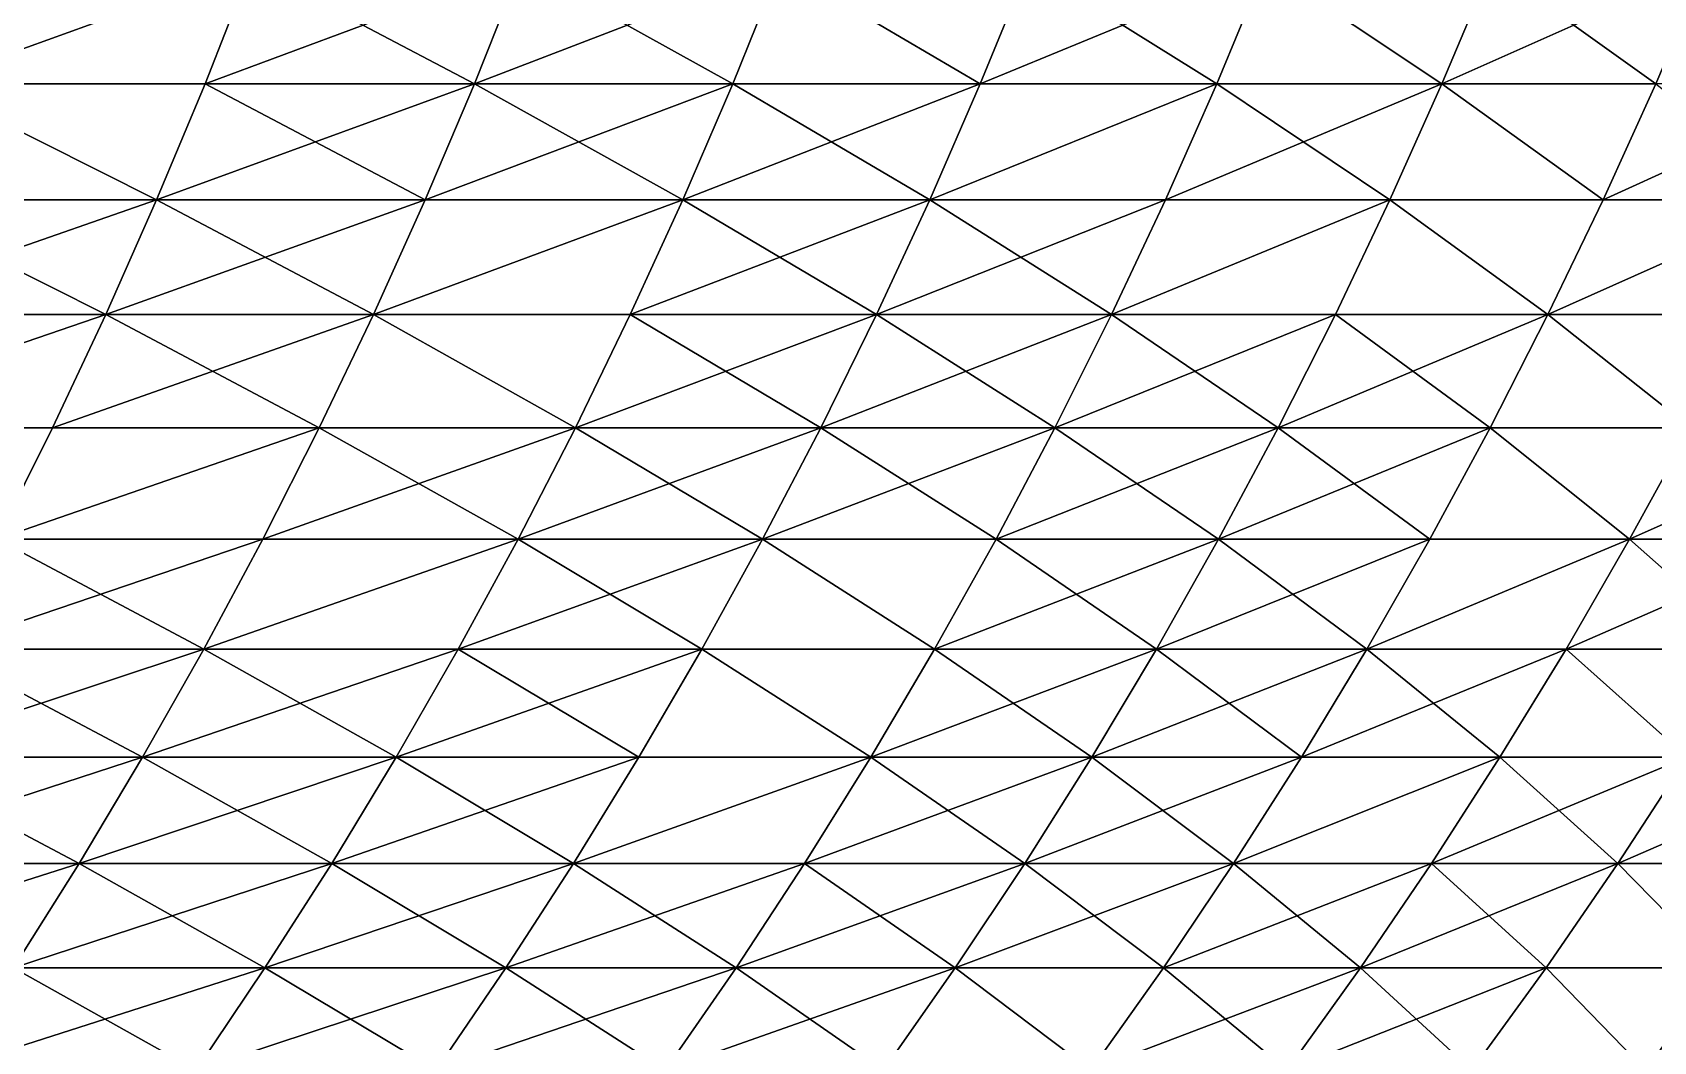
# Model space of a CAD drawing. Header units: millimetres. Extents: x -3250 to 8000, y -3250 to 3250.
# Drawn here: x 7395 to 7644.3, y -494.4 to -339.2 of the extents above; entities that cross this region are included whole.
import ezdxf

# ---------------------------------------------------------------- set-up
doc = ezdxf.new("R2010")
doc.units = ezdxf.units.MM
doc.header["$MEASUREMENT"] = 0
doc.layers.add('MESH_3D', color=2, linetype='CONTINUOUS')

msp = doc.modelspace()

# ---------------------------------------------------------------- linework, layer by layer
at = {"layer": 'MESH_3D'}
for points in [[(7378.51, -347.11, 1842), (7428.61, -329.03, 1902.26), (7421.53, -347.11, 1906.84)], [(7385.47, -329.03, 1837.26), (7428.61, -329.03, 1902.26), (7378.51, -347.11, 1842)], [(7428.61, -329.03, 24797.74), (7378.51, -347.11, 24858), (7421.53, -347.11, 24793.16)], [(7428.61, -329.03, 24797.74), (7385.47, -329.03, 24862.74), (7378.51, -347.11, 24858)], [(7428.61, -329.03, 1902.26), (7462.93, -347.11, 1972.72), (7421.53, -347.11, 1906.84)], [(7470.12, -329.03, 24731.68), (7421.53, -347.11, 24793.16), (7462.93, -347.11, 24727.28)], [(7470.12, -329.03, 24731.68), (7428.61, -329.03, 24797.74), (7421.53, -347.11, 24793.16)], [(7428.61, -329.03, 1902.26), (7470.12, -329.03, 1968.32), (7462.93, -347.11, 1972.72)], [(7470.12, -329.03, 1968.32), (7502.67, -347.11, 2039.61), (7462.93, -347.11, 1972.72)], [(7509.97, -329.03, 24664.6), (7462.93, -347.11, 24727.28), (7502.67, -347.11, 24660.39)], [(7509.97, -329.03, 24664.6), (7470.12, -329.03, 24731.68), (7462.93, -347.11, 24727.28)], [(7470.12, -329.03, 1968.32), (7509.97, -329.03, 2035.4), (7502.67, -347.11, 2039.61)], [(7509.97, -329.03, 2035.4), (7540.73, -347.11, 2107.48), (7502.67, -347.11, 2039.61)], [(7540.73, -347.11, 24592.52), (7509.97, -329.03, 24664.6), (7502.67, -347.11, 24660.39)], [(7509.97, -329.03, 2035.4), (7548.14, -329.03, 2103.45), (7540.73, -347.11, 2107.48)], [(7548.14, -329.03, 24596.55), (7509.97, -329.03, 24664.6), (7540.73, -347.11, 24592.52)], [(7548.14, -329.03, 2103.45), (7577.09, -347.11, 2176.27), (7540.73, -347.11, 2107.48)], [(7584.59, -329.03, 24527.58), (7548.14, -329.03, 24596.55), (7540.73, -347.11, 24592.52)], [(7584.59, -329.03, 24527.58), (7540.73, -347.11, 24592.52), (7577.09, -347.11, 24523.73)], [(7548.14, -329.03, 2103.45), (7584.59, -329.03, 2172.42), (7577.09, -347.11, 2176.27)], [(7584.59, -329.03, 2172.42), (7611.72, -347.11, 2245.95), (7577.09, -347.11, 2176.27)], [(7611.72, -347.11, 24454.05), (7584.59, -329.03, 24527.58), (7577.09, -347.11, 24523.73)], [(7584.59, -329.03, 2172.42), (7619.32, -329.03, 2242.29), (7611.72, -347.11, 2245.95)], [(7619.32, -329.03, 24457.71), (7584.59, -329.03, 24527.58), (7611.72, -347.11, 24454.05)], [(7619.32, -329.03, 2242.29), (7644.6, -347.11, 2316.47), (7611.72, -347.11, 2245.95)], [(7652.29, -329.03, 24387), (7619.32, -329.03, 24457.71), (7611.72, -347.11, 24454.05)], [(7652.29, -329.03, 24387), (7611.72, -347.11, 24454.05), (7644.6, -347.11, 24383.53)], [(7619.32, -329.03, 2242.29), (7652.29, -329.03, 2313), (7644.6, -347.11, 2316.47)], [(7378.51, -347.11, 1842), (7414.07, -364.97, 1911.65), (7371.17, -364.97, 1847.01)], [(7414.07, -364.97, 24788.35), (7378.51, -347.11, 24858), (7371.17, -364.97, 24852.99)], [(7378.51, -347.11, 1842), (7421.53, -347.11, 1906.84), (7414.07, -364.97, 1911.65)], [(7421.53, -347.11, 24793.16), (7378.51, -347.11, 24858), (7414.07, -364.97, 24788.35)], [(7421.53, -347.11, 1906.84), (7455.35, -364.97, 1977.35), (7414.07, -364.97, 1911.65)], [(7462.93, -347.11, 24727.28), (7421.53, -347.11, 24793.16), (7414.07, -364.97, 24788.35)], [(7462.93, -347.11, 24727.28), (7414.07, -364.97, 24788.35), (7455.35, -364.97, 24722.65)], [(7421.53, -347.11, 1906.84), (7462.93, -347.11, 1972.72), (7455.35, -364.97, 1977.35)], [(7462.93, -347.11, 1972.72), (7494.98, -364.97, 2044.05), (7455.35, -364.97, 1977.35)], [(7502.67, -347.11, 24660.39), (7462.93, -347.11, 24727.28), (7455.35, -364.97, 24722.65)], [(7502.67, -347.11, 24660.39), (7455.35, -364.97, 24722.65), (7494.98, -364.97, 24655.95)], [(7462.93, -347.11, 1972.72), (7502.67, -347.11, 2039.61), (7494.98, -364.97, 2044.05)], [(7502.67, -347.11, 2039.61), (7532.94, -364.97, 2111.72), (7494.98, -364.97, 2044.05)], [(7540.73, -347.11, 24592.52), (7494.98, -364.97, 24655.95), (7532.94, -364.97, 24588.28)], [(7540.73, -347.11, 24592.52), (7502.67, -347.11, 24660.39), (7494.98, -364.97, 24655.95)], [(7502.67, -347.11, 2039.61), (7540.73, -347.11, 2107.48), (7532.94, -364.97, 2111.72)], [(7532.94, -364.97, 2111.72), (7577.09, -347.11, 2176.27), (7569.19, -364.97, 2180.32)], [(7540.73, -347.11, 2107.48), (7577.09, -347.11, 2176.27), (7532.94, -364.97, 2111.72)], [(7577.09, -347.11, 24523.73), (7540.73, -347.11, 24592.52), (7532.94, -364.97, 24588.28)], [(7577.09, -347.11, 24523.73), (7532.94, -364.97, 24588.28), (7569.19, -364.97, 24519.68)], [(7577.09, -347.11, 2176.27), (7603.72, -364.97, 2249.8), (7569.19, -364.97, 2180.32)], [(7611.72, -347.11, 24454.05), (7577.09, -347.11, 24523.73), (7569.19, -364.97, 24519.68)], [(7611.72, -347.11, 24454.05), (7569.19, -364.97, 24519.68), (7603.72, -364.97, 24450.2)], [(7577.09, -347.11, 2176.27), (7611.72, -347.11, 2245.95), (7603.72, -364.97, 2249.8)], [(7611.72, -347.11, 2245.95), (7636.51, -364.97, 2320.12), (7603.72, -364.97, 2249.8)], [(7636.51, -364.97, 24379.88), (7611.72, -347.11, 24454.05), (7603.72, -364.97, 24450.2)], [(7611.72, -347.11, 2245.95), (7644.6, -347.11, 2316.47), (7636.51, -364.97, 2320.12)], [(7644.6, -347.11, 24383.53), (7611.72, -347.11, 24454.05), (7636.51, -364.97, 24379.88)], [(7644.6, -347.11, 2316.47), (7667.54, -364.97, 2391.23), (7636.51, -364.97, 2320.12)], [(7675.72, -347.11, 24312.22), (7644.6, -347.11, 24383.53), (7636.51, -364.97, 24379.88)], [(7675.72, -347.11, 24312.22), (7636.51, -364.97, 24379.88), (7667.54, -364.97, 24308.77)], [(7363.47, -382.6, 1852.26), (7414.07, -364.97, 1911.65), (7406.25, -382.6, 1916.71)], [(7371.17, -364.97, 1847.01), (7414.07, -364.97, 1911.65), (7363.47, -382.6, 1852.26)], [(7406.25, -382.6, 24783.29), (7371.17, -364.97, 24852.99), (7363.47, -382.6, 24847.74)], [(7414.07, -364.97, 24788.35), (7371.17, -364.97, 24852.99), (7406.25, -382.6, 24783.29)], [(7414.07, -364.97, 1911.65), (7447.4, -382.6, 1982.21), (7406.25, -382.6, 1916.71)], [(7455.35, -364.97, 24722.65), (7414.07, -364.97, 24788.35), (7406.25, -382.6, 24783.29)], [(7455.35, -364.97, 24722.65), (7406.25, -382.6, 24783.29), (7447.4, -382.6, 24717.79)], [(7414.07, -364.97, 1911.65), (7455.35, -364.97, 1977.35), (7447.4, -382.6, 1982.21)], [(7447.4, -382.6, 1982.21), (7494.98, -364.97, 2044.05), (7486.91, -382.6, 2048.71)], [(7455.35, -364.97, 1977.35), (7494.98, -364.97, 2044.05), (7447.4, -382.6, 1982.21)], [(7494.98, -364.97, 24655.95), (7455.35, -364.97, 24722.65), (7447.4, -382.6, 24717.79)], [(7494.98, -364.97, 24655.95), (7447.4, -382.6, 24717.79), (7486.91, -382.6, 24651.29)], [(7494.98, -364.97, 2044.05), (7524.75, -382.6, 2116.18), (7486.91, -382.6, 2048.71)], [(7532.94, -364.97, 24588.28), (7494.98, -364.97, 24655.95), (7486.91, -382.6, 24651.29)], [(7532.94, -364.97, 24588.28), (7486.91, -382.6, 24651.29), (7524.75, -382.6, 24583.82)], [(7494.98, -364.97, 2044.05), (7532.94, -364.97, 2111.72), (7524.75, -382.6, 2116.18)], [(7532.94, -364.97, 2111.72), (7560.9, -382.6, 2184.57), (7524.75, -382.6, 2116.18)], [(7569.19, -364.97, 24519.68), (7524.75, -382.6, 24583.82), (7560.9, -382.6, 24515.43)], [(7569.19, -364.97, 24519.68), (7532.94, -364.97, 24588.28), (7524.75, -382.6, 24583.82)], [(7532.94, -364.97, 2111.72), (7569.19, -364.97, 2180.32), (7560.9, -382.6, 2184.57)], [(7560.9, -382.6, 2184.57), (7603.72, -364.97, 2249.8), (7595.33, -382.6, 2253.84)], [(7569.19, -364.97, 2180.32), (7603.72, -364.97, 2249.8), (7560.9, -382.6, 2184.57)], [(7603.72, -364.97, 24450.2), (7560.9, -382.6, 24515.43), (7595.33, -382.6, 24446.16)], [(7603.72, -364.97, 24450.2), (7569.19, -364.97, 24519.68), (7560.9, -382.6, 24515.43)], [(7603.72, -364.97, 2249.8), (7628.02, -382.6, 2323.95), (7595.33, -382.6, 2253.84)], [(7628.02, -382.6, 24376.05), (7603.72, -364.97, 24450.2), (7595.33, -382.6, 24446.16)], [(7603.72, -364.97, 2249.8), (7636.51, -364.97, 2320.12), (7628.02, -382.6, 2323.95)], [(7636.51, -364.97, 24379.88), (7603.72, -364.97, 24450.2), (7628.02, -382.6, 24376.05)], [(7628.02, -382.6, 2323.95), (7667.54, -364.97, 2391.23), (7658.95, -382.6, 2394.85)], [(7636.51, -364.97, 2320.12), (7667.54, -364.97, 2391.23), (7628.02, -382.6, 2323.95)], [(7667.54, -364.97, 24308.77), (7636.51, -364.97, 24379.88), (7628.02, -382.6, 24376.05)], [(7667.54, -364.97, 24308.77), (7628.02, -382.6, 24376.05), (7658.95, -382.6, 24305.15)], [(7355.41, -400, 1857.75), (7406.25, -382.6, 1916.71), (7398.05, -400, 1922)], [(7363.47, -382.6, 1852.26), (7406.25, -382.6, 1916.71), (7355.41, -400, 1857.75)], [(7406.25, -382.6, 24783.29), (7355.41, -400, 24842.25), (7398.05, -400, 24778)], [(7406.25, -382.6, 24783.29), (7363.47, -382.6, 24847.74), (7355.41, -400, 24842.25)], [(7406.25, -382.6, 1916.71), (7439.08, -400, 1987.29), (7398.05, -400, 1922)], [(7447.4, -382.6, 24717.79), (7406.25, -382.6, 24783.29), (7398.05, -400, 24778)], [(7447.4, -382.6, 24717.79), (7398.05, -400, 24778), (7439.08, -400, 24712.71)], [(7406.25, -382.6, 1916.71), (7447.4, -382.6, 1982.21), (7439.08, -400, 1987.29)], [(7447.4, -382.6, 1982.21), (7478.46, -400, 2053.59), (7439.08, -400, 1987.29)], [(7478.46, -400, 24646.41), (7447.4, -382.6, 24717.79), (7439.08, -400, 24712.71)], [(7447.4, -382.6, 1982.21), (7486.91, -382.6, 2048.71), (7478.46, -400, 2053.59)], [(7486.91, -382.6, 24651.29), (7447.4, -382.6, 24717.79), (7478.46, -400, 24646.41)], [(7486.91, -382.6, 2048.71), (7516.18, -400, 2120.85), (7478.46, -400, 2053.59)], [(7524.75, -382.6, 24583.82), (7486.91, -382.6, 24651.29), (7478.46, -400, 24646.41)], [(7524.75, -382.6, 24583.82), (7478.46, -400, 24646.41), (7516.18, -400, 24579.15)], [(7486.91, -382.6, 2048.71), (7524.75, -382.6, 2116.18), (7516.18, -400, 2120.85)], [(7524.75, -382.6, 2116.18), (7552.21, -400, 2189.02), (7516.18, -400, 2120.85)], [(7560.9, -382.6, 24515.43), (7524.75, -382.6, 24583.82), (7516.18, -400, 24579.15)], [(7560.9, -382.6, 24515.43), (7516.18, -400, 24579.15), (7552.21, -400, 24510.98)], [(7524.75, -382.6, 2116.18), (7560.9, -382.6, 2184.57), (7552.21, -400, 2189.02)], [(7560.9, -382.6, 2184.57), (7586.53, -400, 2258.08), (7552.21, -400, 2189.02)], [(7595.33, -382.6, 24446.16), (7560.9, -382.6, 24515.43), (7552.21, -400, 24510.98)], [(7595.33, -382.6, 24446.16), (7552.21, -400, 24510.98), (7586.53, -400, 24441.92)], [(7560.9, -382.6, 2184.57), (7595.33, -382.6, 2253.84), (7586.53, -400, 2258.08)], [(7595.33, -382.6, 2253.84), (7619.12, -400, 2327.96), (7586.53, -400, 2258.08)], [(7628.02, -382.6, 24376.05), (7586.53, -400, 24441.92), (7619.12, -400, 24372.04)], [(7628.02, -382.6, 24376.05), (7595.33, -382.6, 24446.16), (7586.53, -400, 24441.92)], [(7595.33, -382.6, 2253.84), (7628.02, -382.6, 2323.95), (7619.12, -400, 2327.96)], [(7628.02, -382.6, 2323.95), (7649.96, -400, 2398.64), (7619.12, -400, 2327.96)], [(7649.96, -400, 24301.36), (7628.02, -382.6, 24376.05), (7619.12, -400, 24372.04)], [(7628.02, -382.6, 2323.95), (7658.95, -382.6, 2394.85), (7649.96, -400, 2398.64)], [(7658.95, -382.6, 24305.15), (7628.02, -382.6, 24376.05), (7649.96, -400, 24301.36)], [(7355.41, -400, 1857.75), (7398.05, -400, 1922), (7389.49, -417.15, 1927.53)], [(7398.05, -400, 24778), (7355.41, -400, 24842.25), (7389.49, -417.15, 24772.47)], [(7389.49, -417.15, 1927.53), (7439.08, -400, 1987.29), (7430.38, -417.15, 1992.61)], [(7398.05, -400, 1922), (7439.08, -400, 1987.29), (7389.49, -417.15, 1927.53)], [(7439.08, -400, 24712.71), (7389.49, -417.15, 24772.47), (7430.38, -417.15, 24707.39)], [(7439.08, -400, 24712.71), (7398.05, -400, 24778), (7389.49, -417.15, 24772.47)], [(7439.08, -400, 1987.29), (7469.64, -417.15, 2058.68), (7430.38, -417.15, 1992.61)], [(7478.46, -400, 24646.41), (7439.08, -400, 24712.71), (7430.38, -417.15, 24707.39)], [(7478.46, -400, 24646.41), (7430.38, -417.15, 24707.39), (7469.64, -417.15, 24641.32)], [(7439.08, -400, 1987.29), (7478.46, -400, 2053.59), (7469.64, -417.15, 2058.68)], [(7469.64, -417.15, 2058.68), (7516.18, -400, 2120.85), (7507.23, -417.15, 2125.72)], [(7478.46, -400, 2053.59), (7516.18, -400, 2120.85), (7469.64, -417.15, 2058.68)], [(7507.23, -417.15, 24574.28), (7478.46, -400, 24646.41), (7469.64, -417.15, 24641.32)], [(7516.18, -400, 24579.15), (7478.46, -400, 24646.41), (7507.23, -417.15, 24574.28)], [(7516.18, -400, 2120.85), (7543.15, -417.15, 2193.67), (7507.23, -417.15, 2125.72)], [(7552.21, -400, 24510.98), (7507.23, -417.15, 24574.28), (7543.15, -417.15, 24506.33)], [(7552.21, -400, 24510.98), (7516.18, -400, 24579.15), (7507.23, -417.15, 24574.28)], [(7516.18, -400, 2120.85), (7552.21, -400, 2189.02), (7543.15, -417.15, 2193.67)], [(7552.21, -400, 2189.02), (7577.36, -417.15, 2262.5), (7543.15, -417.15, 2193.67)], [(7586.53, -400, 24441.92), (7552.21, -400, 24510.98), (7543.15, -417.15, 24506.33)], [(7586.53, -400, 24441.92), (7543.15, -417.15, 24506.33), (7577.36, -417.15, 24437.5)], [(7552.21, -400, 2189.02), (7586.53, -400, 2258.08), (7577.36, -417.15, 2262.5)], [(7586.53, -400, 2258.08), (7609.84, -417.15, 2332.15), (7577.36, -417.15, 2262.5)], [(7619.12, -400, 24372.04), (7586.53, -400, 24441.92), (7577.36, -417.15, 24437.5)], [(7619.12, -400, 24372.04), (7577.36, -417.15, 24437.5), (7609.84, -417.15, 24367.85)], [(7586.53, -400, 2258.08), (7619.12, -400, 2327.96), (7609.84, -417.15, 2332.15)], [(7619.12, -400, 2327.96), (7640.57, -417.15, 2402.6), (7609.84, -417.15, 2332.15)], [(7640.57, -417.15, 24297.4), (7619.12, -400, 24372.04), (7609.84, -417.15, 24367.85)], [(7619.12, -400, 2327.96), (7649.96, -400, 2398.64), (7640.57, -417.15, 2402.6)], [(7649.96, -400, 24301.36), (7619.12, -400, 24372.04), (7640.57, -417.15, 24297.4)], [(7640.57, -417.15, 2402.6), (7679.03, -400, 2470.07), (7669.54, -417.15, 2473.79)], [(7649.96, -400, 2398.64), (7679.03, -400, 2470.07), (7640.57, -417.15, 2402.6)], [(7679.03, -400, 24229.93), (7649.96, -400, 24301.36), (7640.57, -417.15, 24297.4)], [(7679.03, -400, 24229.93), (7640.57, -417.15, 24297.4), (7669.54, -417.15, 24226.21)], [(7389.49, -417.15, 1927.53), (7421.33, -434.04, 1998.14), (7380.58, -434.04, 1933.29)], [(7430.38, -417.15, 24707.39), (7389.49, -417.15, 24772.47), (7380.58, -434.04, 24766.71)], [(7430.38, -417.15, 24707.39), (7380.58, -434.04, 24766.71), (7421.33, -434.04, 24701.86)], [(7389.49, -417.15, 1927.53), (7430.38, -417.15, 1992.61), (7421.33, -434.04, 1998.14)], [(7421.33, -434.04, 1998.14), (7469.64, -417.15, 2058.68), (7460.45, -434.04, 2063.99)], [(7430.38, -417.15, 1992.61), (7469.64, -417.15, 2058.68), (7421.33, -434.04, 1998.14)], [(7469.64, -417.15, 24641.32), (7430.38, -417.15, 24707.39), (7421.33, -434.04, 24701.86)], [(7469.64, -417.15, 24641.32), (7421.33, -434.04, 24701.86), (7460.45, -434.04, 24636.01)], [(7469.64, -417.15, 2058.68), (7497.91, -434.04, 2130.79), (7460.45, -434.04, 2063.99)], [(7507.23, -417.15, 24574.28), (7469.64, -417.15, 24641.32), (7460.45, -434.04, 24636.01)], [(7507.23, -417.15, 24574.28), (7460.45, -434.04, 24636.01), (7497.91, -434.04, 24569.21)], [(7469.64, -417.15, 2058.68), (7507.23, -417.15, 2125.72), (7497.91, -434.04, 2130.79)], [(7507.23, -417.15, 2125.72), (7533.7, -434.04, 2198.51), (7497.91, -434.04, 2130.79)], [(7533.7, -434.04, 24501.49), (7507.23, -417.15, 24574.28), (7497.91, -434.04, 24569.21)], [(7507.23, -417.15, 2125.72), (7543.15, -417.15, 2193.67), (7533.7, -434.04, 2198.51)], [(7543.15, -417.15, 24506.33), (7507.23, -417.15, 24574.28), (7533.7, -434.04, 24501.49)], [(7543.15, -417.15, 2193.67), (7567.8, -434.04, 2267.1), (7533.7, -434.04, 2198.51)], [(7577.36, -417.15, 24437.5), (7533.7, -434.04, 24501.49), (7567.8, -434.04, 24432.9)], [(7577.36, -417.15, 24437.5), (7543.15, -417.15, 24506.33), (7533.7, -434.04, 24501.49)], [(7543.15, -417.15, 2193.67), (7577.36, -417.15, 2262.5), (7567.8, -434.04, 2267.1)], [(7577.36, -417.15, 2262.5), (7600.16, -434.04, 2336.52), (7567.8, -434.04, 2267.1)], [(7609.84, -417.15, 24367.85), (7577.36, -417.15, 24437.5), (7567.8, -434.04, 24432.9)], [(7609.84, -417.15, 24367.85), (7567.8, -434.04, 24432.9), (7600.16, -434.04, 24363.48)], [(7577.36, -417.15, 2262.5), (7609.84, -417.15, 2332.15), (7600.16, -434.04, 2336.52)], [(7600.16, -434.04, 2336.52), (7640.57, -417.15, 2402.6), (7630.79, -434.04, 2406.72)], [(7609.84, -417.15, 2332.15), (7640.57, -417.15, 2402.6), (7600.16, -434.04, 2336.52)], [(7640.57, -417.15, 24297.4), (7609.84, -417.15, 24367.85), (7600.16, -434.04, 24363.48)], [(7640.57, -417.15, 24297.4), (7600.16, -434.04, 24363.48), (7630.79, -434.04, 24293.28)], [(7640.57, -417.15, 2402.6), (7659.66, -434.04, 2477.66), (7630.79, -434.04, 2406.72)], [(7669.54, -417.15, 24226.21), (7640.57, -417.15, 24297.4), (7630.79, -434.04, 24293.28)], [(7669.54, -417.15, 24226.21), (7630.79, -434.04, 24293.28), (7659.66, -434.04, 24222.34)], [(7640.57, -417.15, 2402.6), (7669.54, -417.15, 2473.79), (7659.66, -434.04, 2477.66)], [(7380.58, -434.04, 1933.29), (7411.92, -450.66, 2003.89), (7371.31, -450.66, 1939.27)], [(7421.33, -434.04, 24701.86), (7371.31, -450.66, 24760.73), (7411.92, -450.66, 24696.11)], [(7421.33, -434.04, 24701.86), (7380.58, -434.04, 24766.71), (7371.31, -450.66, 24760.73)], [(7380.58, -434.04, 1933.29), (7421.33, -434.04, 1998.14), (7411.92, -450.66, 2003.89)], [(7421.33, -434.04, 1998.14), (7450.9, -450.66, 2069.5), (7411.92, -450.66, 2003.89)], [(7460.45, -434.04, 24636.01), (7411.92, -450.66, 24696.11), (7450.9, -450.66, 24630.5)], [(7460.45, -434.04, 24636.01), (7421.33, -434.04, 24701.86), (7411.92, -450.66, 24696.11)], [(7421.33, -434.04, 1998.14), (7460.45, -434.04, 2063.99), (7450.9, -450.66, 2069.5)], [(7460.45, -434.04, 2063.99), (7488.23, -450.66, 2136.07), (7450.9, -450.66, 2069.5)], [(7497.91, -434.04, 24569.21), (7450.9, -450.66, 24630.5), (7488.23, -450.66, 24563.93)], [(7497.91, -434.04, 24569.21), (7460.45, -434.04, 24636.01), (7450.9, -450.66, 24630.5)], [(7460.45, -434.04, 2063.99), (7497.91, -434.04, 2130.79), (7488.23, -450.66, 2136.07)], [(7497.91, -434.04, 2130.79), (7523.89, -450.66, 2203.54), (7488.23, -450.66, 2136.07)], [(7523.89, -450.66, 24496.46), (7497.91, -434.04, 24569.21), (7488.23, -450.66, 24563.93)], [(7497.91, -434.04, 2130.79), (7533.7, -434.04, 2198.51), (7523.89, -450.66, 2203.54)], [(7533.7, -434.04, 24501.49), (7497.91, -434.04, 24569.21), (7523.89, -450.66, 24496.46)], [(7533.7, -434.04, 2198.51), (7557.86, -450.66, 2271.89), (7523.89, -450.66, 2203.54)], [(7567.8, -434.04, 24432.9), (7533.7, -434.04, 24501.49), (7523.89, -450.66, 24496.46)], [(7567.8, -434.04, 24432.9), (7523.89, -450.66, 24496.46), (7557.86, -450.66, 24428.11)], [(7533.7, -434.04, 2198.51), (7567.8, -434.04, 2267.1), (7557.86, -450.66, 2271.89)], [(7567.8, -434.04, 2267.1), (7590.11, -450.66, 2341.05), (7557.86, -450.66, 2271.89)], [(7600.16, -434.04, 24363.48), (7567.8, -434.04, 24432.9), (7557.86, -450.66, 24428.11)], [(7600.16, -434.04, 24363.48), (7557.86, -450.66, 24428.11), (7590.11, -450.66, 24358.95)], [(7567.8, -434.04, 2267.1), (7600.16, -434.04, 2336.52), (7590.11, -450.66, 2341.05)], [(7600.16, -434.04, 2336.52), (7620.63, -450.66, 2411), (7590.11, -450.66, 2341.05)], [(7630.79, -434.04, 24293.28), (7600.16, -434.04, 24363.48), (7590.11, -450.66, 24358.95)], [(7630.79, -434.04, 24293.28), (7590.11, -450.66, 24358.95), (7620.63, -450.66, 24289)], [(7600.16, -434.04, 2336.52), (7630.79, -434.04, 2406.72), (7620.63, -450.66, 2411)], [(7630.79, -434.04, 2406.72), (7649.4, -450.66, 2481.69), (7620.63, -450.66, 2411)], [(7649.4, -450.66, 24218.31), (7630.79, -434.04, 24293.28), (7620.63, -450.66, 24289)], [(7630.79, -434.04, 2406.72), (7659.66, -434.04, 2477.66), (7649.4, -450.66, 2481.69)], [(7659.66, -434.04, 24222.34), (7630.79, -434.04, 24293.28), (7649.4, -450.66, 24218.31)], [(7371.31, -450.66, 1939.27), (7402.15, -466.99, 2009.86), (7361.7, -466.99, 1945.48)], [(7411.92, -450.66, 24696.11), (7361.7, -466.99, 24754.52), (7402.15, -466.99, 24690.14)], [(7411.92, -450.66, 24696.11), (7371.31, -450.66, 24760.73), (7361.7, -466.99, 24754.52)], [(7371.31, -450.66, 1939.27), (7411.92, -450.66, 2003.89), (7402.15, -466.99, 2009.86)], [(7411.92, -450.66, 2003.89), (7440.99, -466.99, 2075.22), (7402.15, -466.99, 2009.86)], [(7450.9, -450.66, 24630.5), (7402.15, -466.99, 24690.14), (7440.99, -466.99, 24624.78)], [(7450.9, -450.66, 24630.5), (7411.92, -450.66, 24696.11), (7402.15, -466.99, 24690.14)], [(7411.92, -450.66, 2003.89), (7450.9, -450.66, 2069.5), (7440.99, -466.99, 2075.22)], [(7450.9, -450.66, 2069.5), (7478.18, -466.99, 2141.54), (7440.99, -466.99, 2075.22)], [(7488.23, -450.66, 24563.93), (7440.99, -466.99, 24624.78), (7478.18, -466.99, 24558.46)], [(7488.23, -450.66, 24563.93), (7450.9, -450.66, 24630.5), (7440.99, -466.99, 24624.78)], [(7450.9, -450.66, 2069.5), (7488.23, -450.66, 2136.07), (7478.18, -466.99, 2141.54)], [(7478.18, -466.99, 2141.54), (7523.89, -450.66, 2203.54), (7513.71, -466.99, 2208.76)], [(7488.23, -450.66, 2136.07), (7523.89, -450.66, 2203.54), (7478.18, -466.99, 2141.54)], [(7523.89, -450.66, 24496.46), (7478.18, -466.99, 24558.46), (7513.71, -466.99, 24491.24)], [(7523.89, -450.66, 24496.46), (7488.23, -450.66, 24563.93), (7478.18, -466.99, 24558.46)], [(7523.89, -450.66, 2203.54), (7547.55, -466.99, 2276.85), (7513.71, -466.99, 2208.76)], [(7557.86, -450.66, 24428.11), (7523.89, -450.66, 24496.46), (7513.71, -466.99, 24491.24)], [(7557.86, -450.66, 24428.11), (7513.71, -466.99, 24491.24), (7547.55, -466.99, 24423.15)], [(7523.89, -450.66, 2203.54), (7557.86, -450.66, 2271.89), (7547.55, -466.99, 2276.85)], [(7547.55, -466.99, 2276.85), (7590.11, -450.66, 2341.05), (7579.68, -466.99, 2345.76)], [(7557.86, -450.66, 2271.89), (7590.11, -450.66, 2341.05), (7547.55, -466.99, 2276.85)], [(7579.68, -466.99, 24354.24), (7557.86, -450.66, 24428.11), (7547.55, -466.99, 24423.15)], [(7590.11, -450.66, 24358.95), (7557.86, -450.66, 24428.11), (7579.68, -466.99, 24354.24)], [(7579.68, -466.99, 2345.76), (7620.63, -450.66, 2411), (7610.09, -466.99, 2415.45)], [(7590.11, -450.66, 2341.05), (7620.63, -450.66, 2411), (7579.68, -466.99, 2345.76)], [(7620.63, -450.66, 24289), (7590.11, -450.66, 24358.95), (7579.68, -466.99, 24354.24)], [(7620.63, -450.66, 24289), (7579.68, -466.99, 24354.24), (7610.09, -466.99, 24284.55)], [(7610.09, -466.99, 2415.45), (7649.4, -450.66, 2481.69), (7638.75, -466.99, 2485.87)], [(7620.63, -450.66, 2411), (7649.4, -450.66, 2481.69), (7610.09, -466.99, 2415.45)], [(7638.75, -466.99, 24214.13), (7620.63, -450.66, 24289), (7610.09, -466.99, 24284.55)], [(7649.4, -450.66, 24218.31), (7620.63, -450.66, 24289), (7638.75, -466.99, 24214.13)], [(7649.4, -450.66, 2481.69), (7665.64, -466.99, 2556.99), (7638.75, -466.99, 2485.87)], [(7676.39, -450.66, 24146.92), (7638.75, -466.99, 24214.13), (7665.64, -466.99, 24143.01)], [(7676.39, -450.66, 24146.92), (7649.4, -450.66, 24218.31), (7638.75, -466.99, 24214.13)], [(7351.75, -483.04, 1951.9), (7402.15, -466.99, 2009.86), (7392.05, -483.04, 2016.03)], [(7361.7, -466.99, 1945.48), (7402.15, -466.99, 2009.86), (7351.75, -483.04, 1951.9)], [(7402.15, -466.99, 24690.14), (7361.7, -466.99, 24754.52), (7351.75, -483.04, 24748.1)], [(7402.15, -466.99, 24690.14), (7351.75, -483.04, 24748.1), (7392.05, -483.04, 24683.97)], [(7402.15, -466.99, 2009.86), (7430.73, -483.04, 2081.15), (7392.05, -483.04, 2016.03)], [(7440.99, -466.99, 24624.78), (7402.15, -466.99, 24690.14), (7392.05, -483.04, 24683.97)], [(7440.99, -466.99, 24624.78), (7392.05, -483.04, 24683.97), (7430.73, -483.04, 24618.85)], [(7402.15, -466.99, 2009.86), (7440.99, -466.99, 2075.22), (7430.73, -483.04, 2081.15)], [(7440.99, -466.99, 2075.22), (7467.78, -483.04, 2147.21), (7430.73, -483.04, 2081.15)], [(7478.18, -466.99, 24558.46), (7430.73, -483.04, 24618.85), (7467.78, -483.04, 24552.79)], [(7478.18, -466.99, 24558.46), (7440.99, -466.99, 24624.78), (7430.73, -483.04, 24618.85)], [(7440.99, -466.99, 2075.22), (7478.18, -466.99, 2141.54), (7467.78, -483.04, 2147.21)], [(7467.78, -483.04, 2147.21), (7513.71, -466.99, 2208.76), (7503.17, -483.04, 2214.17)], [(7478.18, -466.99, 2141.54), (7513.71, -466.99, 2208.76), (7467.78, -483.04, 2147.21)], [(7503.17, -483.04, 24485.83), (7478.18, -466.99, 24558.46), (7467.78, -483.04, 24552.79)], [(7513.71, -466.99, 24491.24), (7478.18, -466.99, 24558.46), (7503.17, -483.04, 24485.83)], [(7513.71, -466.99, 2208.76), (7536.88, -483.04, 2281.99), (7503.17, -483.04, 2214.17)], [(7547.55, -466.99, 24423.15), (7513.71, -466.99, 24491.24), (7503.17, -483.04, 24485.83)], [(7547.55, -466.99, 24423.15), (7503.17, -483.04, 24485.83), (7536.88, -483.04, 24418.01)], [(7513.71, -466.99, 2208.76), (7547.55, -466.99, 2276.85), (7536.88, -483.04, 2281.99)], [(7547.55, -466.99, 2276.85), (7568.89, -483.04, 2350.63), (7536.88, -483.04, 2281.99)], [(7579.68, -466.99, 24354.24), (7547.55, -466.99, 24423.15), (7536.88, -483.04, 24418.01)], [(7579.68, -466.99, 24354.24), (7536.88, -483.04, 24418.01), (7568.89, -483.04, 24349.37)], [(7547.55, -466.99, 2276.85), (7579.68, -466.99, 2345.76), (7568.89, -483.04, 2350.63)], [(7579.68, -466.99, 2345.76), (7599.17, -483.04, 2420.05), (7568.89, -483.04, 2350.63)], [(7610.09, -466.99, 24284.55), (7568.89, -483.04, 24349.37), (7599.17, -483.04, 24279.95)], [(7610.09, -466.99, 24284.55), (7579.68, -466.99, 24354.24), (7568.89, -483.04, 24349.37)], [(7579.68, -466.99, 2345.76), (7610.09, -466.99, 2415.45), (7599.17, -483.04, 2420.05)], [(7610.09, -466.99, 2415.45), (7627.72, -483.04, 2490.2), (7599.17, -483.04, 2420.05)], [(7638.75, -466.99, 24214.13), (7610.09, -466.99, 24284.55), (7599.17, -483.04, 24279.95)], [(7638.75, -466.99, 24214.13), (7599.17, -483.04, 24279.95), (7627.72, -483.04, 24209.8)], [(7610.09, -466.99, 2415.45), (7638.75, -466.99, 2485.87), (7627.72, -483.04, 2490.2)], [(7638.75, -466.99, 2485.87), (7654.51, -483.04, 2561.04), (7627.72, -483.04, 2490.2)], [(7654.51, -483.04, 24138.96), (7638.75, -466.99, 24214.13), (7627.72, -483.04, 24209.8)], [(7638.75, -466.99, 2485.87), (7665.64, -466.99, 2556.99), (7654.51, -483.04, 2561.04)], [(7665.64, -466.99, 24143.01), (7638.75, -466.99, 24214.13), (7654.51, -483.04, 24138.96)], [(7392.05, -483.04, 2016.03), (7420.13, -498.79, 2087.27), (7381.6, -498.79, 2022.42)], [(7430.73, -483.04, 24618.85), (7392.05, -483.04, 24683.97), (7381.6, -498.79, 24677.58)], [(7430.73, -483.04, 24618.85), (7381.6, -498.79, 24677.58), (7420.13, -498.79, 24612.73)], [(7392.05, -483.04, 2016.03), (7430.73, -483.04, 2081.15), (7420.13, -498.79, 2087.27)], [(7430.73, -483.04, 2081.15), (7457.03, -498.79, 2153.06), (7420.13, -498.79, 2087.27)], [(7467.78, -483.04, 24552.79), (7420.13, -498.79, 24612.73), (7457.03, -498.79, 24546.94)], [(7467.78, -483.04, 24552.79), (7430.73, -483.04, 24618.85), (7420.13, -498.79, 24612.73)], [(7430.73, -483.04, 2081.15), (7467.78, -483.04, 2147.21), (7457.03, -498.79, 2153.06)], [(7467.78, -483.04, 2147.21), (7492.28, -498.79, 2219.75), (7457.03, -498.79, 2153.06)], [(7503.17, -483.04, 24485.83), (7467.78, -483.04, 24552.79), (7457.03, -498.79, 24546.94)], [(7503.17, -483.04, 24485.83), (7457.03, -498.79, 24546.94), (7492.28, -498.79, 24480.25)], [(7467.78, -483.04, 2147.21), (7503.17, -483.04, 2214.17), (7492.28, -498.79, 2219.75)], [(7503.17, -483.04, 2214.17), (7525.85, -498.79, 2287.3), (7492.28, -498.79, 2219.75)], [(7536.88, -483.04, 24418.01), (7492.28, -498.79, 24480.25), (7525.85, -498.79, 24412.7)], [(7536.88, -483.04, 24418.01), (7503.17, -483.04, 24485.83), (7492.28, -498.79, 24480.25)], [(7503.17, -483.04, 2214.17), (7536.88, -483.04, 2281.99), (7525.85, -498.79, 2287.3)], [(7536.88, -483.04, 2281.99), (7557.73, -498.79, 2355.67), (7525.85, -498.79, 2287.3)], [(7557.73, -498.79, 24344.33), (7536.88, -483.04, 24418.01), (7525.85, -498.79, 24412.7)], [(7536.88, -483.04, 2281.99), (7568.89, -483.04, 2350.63), (7557.73, -498.79, 2355.67)], [(7568.89, -483.04, 24349.37), (7536.88, -483.04, 24418.01), (7557.73, -498.79, 24344.33)], [(7568.89, -483.04, 2350.63), (7587.89, -498.79, 2424.8), (7557.73, -498.79, 2355.67)], [(7599.17, -483.04, 24279.95), (7568.89, -483.04, 24349.37), (7557.73, -498.79, 24344.33)], [(7599.17, -483.04, 24279.95), (7557.73, -498.79, 24344.33), (7587.89, -498.79, 24275.2)], [(7568.89, -483.04, 2350.63), (7599.17, -483.04, 2420.05), (7587.89, -498.79, 2424.8)], [(7599.17, -483.04, 2420.05), (7616.33, -498.79, 2494.67), (7587.89, -498.79, 2424.8)], [(7627.72, -483.04, 24209.8), (7599.17, -483.04, 24279.95), (7587.89, -498.79, 24275.2)], [(7627.72, -483.04, 24209.8), (7587.89, -498.79, 24275.2), (7616.33, -498.79, 24205.33)], [(7599.17, -483.04, 2420.05), (7627.72, -483.04, 2490.2), (7616.33, -498.79, 2494.67)], [(7627.72, -483.04, 2490.2), (7643.01, -498.79, 2565.23), (7616.33, -498.79, 2494.67)], [(7643.01, -498.79, 24134.77), (7627.72, -483.04, 24209.8), (7616.33, -498.79, 24205.33)], [(7627.72, -483.04, 2490.2), (7654.51, -483.04, 2561.04), (7643.01, -498.79, 2565.23)], [(7654.51, -483.04, 24138.96), (7627.72, -483.04, 24209.8), (7643.01, -498.79, 24134.77)], [(7654.51, -483.04, 2561.04), (7667.92, -498.79, 2636.43), (7643.01, -498.79, 2565.23)], [(7679.52, -483.04, 24067.47), (7643.01, -498.79, 24134.77), (7667.92, -498.79, 24063.57)], [(7679.52, -483.04, 24067.47), (7654.51, -483.04, 24138.96), (7643.01, -498.79, 24134.77)]]:
    msp.add_3dface(points, dxfattribs=at)

doc.saveas('drawing.dxf')
